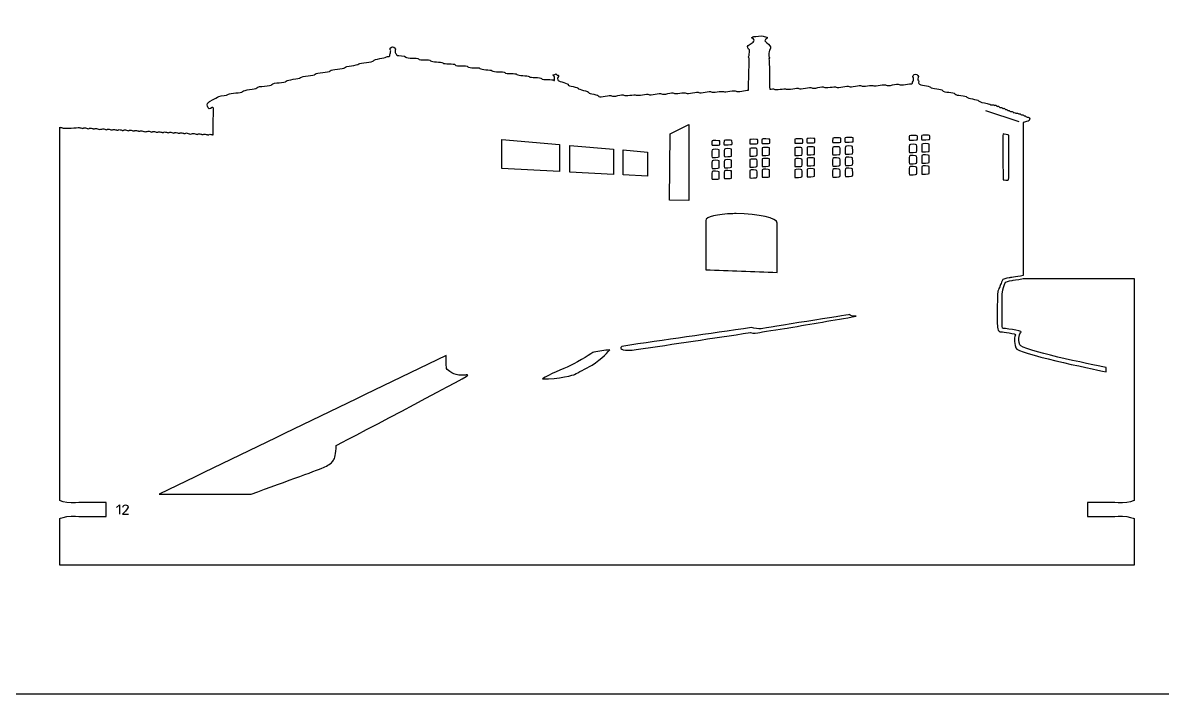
# Model space of a CAD drawing. Extents: x 0 to 1250, y 0 to 460.
# Drawn here: x 739.2 to 984.1, y 0.1 to 144.3 of the extents above; entities that cross this region are included whole.
import ezdxf

# ---------------------------------------------------------------- set-up
doc = ezdxf.new("R2010")
doc.units = 0
doc.header["$MEASUREMENT"] = 0
doc.layers.add('DEFAULT', color=18, linetype='CONTINUOUS')

msp = doc.modelspace()

# ---------------------------------------------------------------- linework, layer by layer
at = {"layer": 'DEFAULT', "color": 18}
msp.add_lwpolyline([(1250.13, 0.12), (0.12, 0.12), (0.12, 460.12), (1250.13, 460.12)], close=True, dxfattribs=at)
for points in [[(946.12, 125.45), (953.22, 123.15)], [(759.34, 40.23), (759.99, 40.76), (759.99, 38.81)]]:
    msp.add_lwpolyline(points, dxfattribs=at)
at = {"layer": 'DEFAULT', "color": 1}
for points in [[(878.34, 120.45), (882.35, 122.46), (882.35, 106.15), (878.21, 106.26)], [(842.14, 119.22), (854.58, 118.16), (854.58, 112.38), (842.14, 113.05)], [(866.15, 111.76), (856.74, 112.26), (856.74, 117.98), (866.15, 117.18)], [(868.23, 117), (873.43, 116.56), (873.43, 111.37), (868.23, 111.65)]]:
    msp.add_lwpolyline(points, close=True, dxfattribs=at)
for points, knots in [([(973, 41.29), (973.34, 41.29), (974.12, 41.24), (975.5, 41.24), (976.89, 41.24), (978, 41.69), (978, 41.74), (978, 57.62), (978, 73.49), (978, 89.37), (970.07, 89.37), (962.14, 89.37), (954.21, 89.37), (952.84, 89.15), (951.87, 88.99), (951.78, 88.98), (951.11, 88.9), (950.34, 88.78), (950.22, 88.31), (950.11, 87.84), (949.84, 87.19), (949.73, 86.48), (949.67, 86.19), (949.64, 84.98), (949.64, 83.59), (949.63, 82.91), (949.63, 82.18), (949.64, 81.49), (949.65, 80.23), (949.68, 79.12), (949.73, 78.72), (949.73, 78.72), (954.08, 78.19), (953.72, 77.9), (953.37, 77.61), (953.08, 76.55), (953.43, 75.19), (953.74, 73.99), (968.81, 70.95), (972.01, 70.31), (972.01, 70), (972.01, 69.69), (972, 69.37), (968.72, 70.04), (952.89, 73.28), (952.57, 74.49), (952.22, 75.84), (952.21, 77), (952.57, 77.29), (952.92, 77.59), (949.57, 77.93), (949.57, 77.93), (948.58, 77.93), (948.62, 79), (948.62, 80.1), (948.62, 80.57), (948.62, 81.03), (948.62, 81.49), (948.62, 82.18), (948.62, 82.91), (948.62, 83.59), (948.63, 84.98), (948.66, 86.19), (948.71, 86.48), (948.71, 86.73), (948.95, 87.18), (949.07, 87.47), (949.11, 87.53), (949.15, 87.6), (949.19, 87.66), (949.3, 88.37), (949.53, 88.41), (949.64, 88.87), (949.76, 89.34), (950.53, 89.46), (951.2, 89.55), (951.31, 89.57), (952.53, 89.76), (954.19, 90.03), (954.19, 100.98), (954.19, 111.93), (954.19, 122.88), (954.4, 123.02), (955.41, 123.16), (955.45, 123.32), (955.5, 123.49), (955.69, 123.82), (955.53, 123.9), (955.37, 123.97), (955.15, 124.1), (955.01, 124.07), (954.88, 124.04), (954.63, 124.38), (954.48, 124.32), (954.34, 124.27), (954.1, 124.66), (953.94, 124.54), (953.78, 124.43), (953.55, 124.82), (953.38, 124.76), (953.22, 124.71), (953.02, 125.04), (952.78, 124.93), (952.54, 124.82), (952.29, 125.13), (952.19, 125.01), (952.09, 124.9), (951.82, 125.43), (951.62, 125.29), (951.41, 125.16), (951.21, 125.57), (951.03, 125.47), (950.85, 125.37), (950.65, 125.82), (950.52, 125.69), (950.39, 125.56), (950.18, 126.12), (949.94, 125.93), (949.71, 125.73), (949.65, 126.32), (949.37, 126.12), (949.09, 125.91), (948.94, 126.63), (948.71, 126.38), (948.47, 126.13), (948.46, 126.82), (948.21, 126.63), (948.17, 126.6), (948.14, 126.59), (948.1, 126.59), (948.01, 126.58), (947.9, 126.62), (947.79, 126.68), (947.51, 126.71), (947.15, 126.69), (947.07, 126.77), (947.03, 126.8), (946.99, 126.83), (946.94, 126.85), (946.78, 126.85), (946.6, 126.92), (946.41, 127.01), (945.71, 127.16), (944.74, 127.26), (944.6, 127.59), (944.38, 127.91), (942.22, 127.99), (942.08, 128.38), (941.93, 128.76), (939.7, 128.6), (939.53, 129.05), (939.35, 129.48), (937.05, 129.3), (936.86, 129.77), (936.73, 130.12), (934.48, 130.15), (934.26, 130.47), (934.04, 130.79), (931.88, 130.87), (931.73, 131.25), (931.6, 131.28), (931.8, 131.52), (931.78, 131.68), (931.77, 131.84), (931.57, 131.9), (931.57, 132.06), (931.57, 132.22), (931.59, 132.39), (931.59, 132.59), (931.59, 132.8), (931.8, 132.62), (931.55, 133.01), (931.3, 133.39), (930.79, 133.29), (930.54, 133.01), (930.29, 132.73), (930.66, 132.54), (930.62, 132.45), (930.57, 132.36), (930.6, 132.27), (930.62, 132), (930.63, 131.74), (930.43, 131.78), (930.43, 131.6), (930.43, 131.43), (930.47, 131.16), (930.28, 131.19), (929.89, 131.45), (927.85, 130.68), (927.52, 131.07), (927.13, 131.33), (925.08, 130.56), (924.76, 130.95), (924.53, 131.24), (922.37, 130.57), (922.06, 130.81), (921.76, 131.05), (919.68, 130.47), (919.42, 130.78), (919.16, 131.11), (917.09, 130.28), (916.79, 130.64), (916.49, 131.01), (914.36, 130.13), (914.02, 130.51), (913.71, 130.75), (911.63, 130.17), (911.38, 130.49), (911.12, 130.81), (909.04, 129.97), (908.75, 130.34), (908.45, 130.71), (906.31, 129.82), (905.98, 130.21), (905.76, 130.51), (903.6, 129.84), (903.29, 130.08), (902.99, 130.32), (900.9, 129.74), (900.65, 130.05), (900.55, 130.18), (900.16, 130.13), (899.71, 130.04), (899.7, 130.82), (899.67, 136.42), (899.55, 136.55), (899.82, 136.95), (899.5, 137.17), (899.5, 137.17), (899.5, 137.17), (899.53, 138.24), (899.69, 138.46), (899.84, 138.69), (899.92, 138.99), (899.91, 139.17), (899.91, 139.35), (899.06, 140.06), (898.78, 140.28), (898.49, 140.51), (898.81, 140.73), (899, 140.85), (899.19, 140.97), (899.21, 141.15), (899.14, 141.2), (899.06, 141.24), (898.58, 141.41), (898.31, 141.47), (898.04, 141.53), (896.6, 141.39), (896.31, 141.37), (896.01, 141.34), (895.58, 141.05), (895.93, 141.01), (896.28, 140.96), (896.39, 140.55), (896.34, 140.34), (896.28, 140.13), (895.27, 139.59), (895.06, 139.43), (894.84, 139.27), (895.04, 138.6), (895.37, 138.54), (895.37, 138.54), (895.32, 137.52), (895.32, 137.29), (895.16, 137.18), (895.08, 136.8), (895.33, 136.63), (895.26, 134.36), (895.2, 132.09), (895.13, 129.82), (894.55, 129.93), (892.79, 129.3), (892.49, 129.66), (892.27, 129.96), (890.11, 129.29), (889.8, 129.53), (889.49, 129.76), (887.41, 129.18), (887.15, 129.5), (886.9, 129.82), (884.82, 128.99), (884.52, 129.35), (884.23, 129.72), (882.09, 128.84), (881.76, 129.23), (881.45, 129.47), (879.37, 128.88), (879.11, 129.2), (878.86, 129.52), (876.78, 128.69), (876.48, 129.05), (876.18, 129.42), (874.04, 128.54), (873.72, 128.93), (873.49, 129.22), (871.34, 128.55), (871.03, 128.79), (870.72, 129.03), (868.64, 128.45), (868.39, 128.77), (868.13, 129.08), (866.05, 128.26), (865.75, 128.62), (865.45, 128.99), (863.32, 128.11), (862.98, 128.49), (863.13, 128.95), (860.73, 129.01), (860.86, 129.32), (860.99, 129.63), (858.41, 130.01), (858.59, 130.22), (858.77, 130.45), (856.19, 130.75), (856.4, 131.02), (856.63, 131.28), (854.42, 131.72), (854.27, 131.92), (854.11, 132.11), (854.09, 132.5), (854.31, 132.8), (854.53, 133.11), (854.07, 132.98), (853.89, 133.24), (853.72, 133.51), (853.69, 133.11), (853.36, 133.16), (853.03, 133.2), (853.16, 132.96), (853.3, 132.89), (853.43, 132.82), (853.49, 132.72), (853.49, 132.5), (853.49, 132.27), (853.55, 131.8), (853.41, 131.94), (853.08, 132.28), (850.93, 131.91), (850.68, 132.36), (850.52, 132.69), (848.27, 132.46), (848.02, 132.75), (847.76, 133.05), (845.61, 132.88), (845.42, 133.24), (845.23, 133.6), (843.03, 133.19), (842.81, 133.61), (842.59, 134.03), (840.32, 133.58), (840.07, 134.02), (839.81, 134.32), (837.66, 134.15), (837.47, 134.51), (837.28, 134.88), (835.08, 134.46), (834.86, 134.88), (834.64, 135.3), (832.37, 134.85), (832.12, 135.3), (831.96, 135.63), (829.72, 135.4), (829.46, 135.69), (829.21, 135.98), (827.05, 135.82), (826.86, 136.18), (826.67, 136.54), (824.47, 136.13), (824.25, 136.55), (824.03, 136.97), (821.76, 136.52), (821.52, 136.97), (821.52, 137.23), (819.78, 137.27), (819.65, 137.3), (819.52, 137.33), (819.46, 137.49), (819.44, 137.66), (819.43, 137.82), (819.23, 137.77), (819.23, 137.94), (819.23, 138.09), (819.25, 138.27), (819.25, 138.47), (819.25, 138.68), (819.46, 138.5), (819.21, 138.88), (818.96, 139.27), (818.45, 139.17), (818.2, 138.89), (817.95, 138.61), (818.32, 138.42), (818.28, 138.33), (818.23, 138.24), (818.26, 138.14), (818.27, 137.88), (818.29, 137.61), (818.08, 137.66), (818.08, 137.48), (818.08, 137.3), (818.13, 137.04), (817.94, 137.07), (817.77, 137.1), (817.35, 137.07), (817.23, 136.95), (817.11, 136.83), (814.73, 136.52), (814.58, 136.17), (814.43, 135.82), (811.7, 135.79), (811.43, 135.47), (811.17, 135.14), (808.55, 135.05), (808.38, 134.67), (808.2, 134.29), (805.5, 134.44), (805.29, 133.99), (805.08, 133.55), (802.29, 133.73), (802.06, 133.26), (801.91, 132.91), (799.17, 132.88), (798.91, 132.56), (798.64, 132.23), (796.03, 132.14), (795.85, 131.76), (795.68, 131.38), (792.97, 131.53), (792.77, 131.08), (792.56, 130.64), (789.77, 130.82), (789.53, 130.35), (789.27, 130.03), (786.65, 129.94), (786.47, 129.56), (786.3, 129.17), (783.75, 129.3), (783.4, 128.97), (783.05, 128.64), (781.96, 128.76), (781.37, 128.48), (781.37, 128.48), (781.36, 128.48), (781.36, 128.48), (781.04, 128.37), (780.53, 128.09), (779.37, 127.4), (779.16, 127.25), (778.84, 127.11), (778.84, 126.71), (778.84, 126.36), (779.2, 125.53), (779.55, 125.88), (780.12, 126.43), (780.2, 125.97), (780.2, 125.77), (780.17, 123.92), (780.14, 122.07), (780.11, 120.22), (780.1, 120.22), (780.08, 120.23), (780.07, 120.23), (780.07, 120.23), (779.65, 120.38), (779.41, 120.37), (779.18, 120.37), (779.22, 120.17), (778.9, 120.28), (778.9, 120.28), (778.47, 120.44), (778.24, 120.43), (778, 120.42), (778.04, 120.23), (777.72, 120.34), (777.72, 120.34), (777.3, 120.49), (777.07, 120.48), (776.83, 120.47), (776.87, 120.28), (776.55, 120.39), (776.55, 120.39), (776.12, 120.54), (775.89, 120.54), (775.65, 120.53), (775.34, 120.36), (775.02, 120.47), (775.02, 120.47), (774.61, 120.67), (774.38, 120.66), (774.14, 120.65), (774.18, 120.46), (773.86, 120.56), (773.86, 120.56), (773.44, 120.72), (773.2, 120.71), (772.97, 120.7), (773, 120.51), (772.68, 120.62), (772.68, 120.62), (772.26, 120.77), (772.02, 120.77), (771.79, 120.76), (771.83, 120.56), (771.51, 120.67), (771.51, 120.67), (771.09, 120.83), (770.85, 120.82), (770.62, 120.81), (770.66, 120.62), (770.33, 120.73), (770.33, 120.73), (769.91, 120.88), (769.67, 120.87), (769.44, 120.86), (769.48, 120.67), (769.16, 120.78), (769.16, 120.78), (768.74, 120.94), (768.5, 120.92), (768.26, 120.92), (768.31, 120.72), (767.99, 120.83), (767.99, 120.83), (767.56, 120.99), (767.33, 120.98), (767.09, 120.97), (767.13, 120.78), (766.81, 120.89), (766.81, 120.89), (766.39, 121.04), (766.15, 121.03), (765.91, 121.02), (765.61, 120.86), (765.29, 120.97), (765.29, 120.97), (764.87, 121.16), (764.64, 121.15), (764.4, 121.14), (764.44, 120.95), (764.12, 121.06), (764.12, 121.06), (763.7, 121.22), (763.46, 121.21), (763.23, 121.2), (763.27, 121.01), (762.95, 121.11), (762.95, 121.11), (762.52, 121.27), (762.29, 121.26), (762.05, 121.25), (762.09, 121.06), (761.77, 121.17), (761.77, 121.17), (761.35, 121.32), (761.11, 121.32), (760.88, 121.31), (760.92, 121.11), (760.59, 121.22), (760.59, 121.22), (760.17, 121.38), (759.94, 121.37), (759.7, 121.36), (759.74, 121.17), (759.42, 121.28), (759.42, 121.28), (759, 121.43), (758.76, 121.42), (758.53, 121.41), (758.57, 121.22), (758.24, 121.33), (758.24, 121.33), (757.82, 121.49), (757.59, 121.47), (757.35, 121.47), (757.39, 121.27), (757.07, 121.38), (757.07, 121.38), (756.65, 121.54), (756.41, 121.53), (756.18, 121.52), (755.87, 121.35), (755.55, 121.46), (755.55, 121.46), (755.13, 121.66), (754.9, 121.65), (754.66, 121.64), (754.7, 121.45), (754.38, 121.56), (754.38, 121.56), (753.96, 121.71), (753.72, 121.7), (753.49, 121.7), (753.48, 121.5), (753.15, 121.61), (753.15, 121.61), (752.73, 121.77), (752.49, 121.76), (752.26, 121.75), (752.3, 121.56), (751.98, 121.67), (751.98, 121.67), (751.56, 121.82), (751.32, 121.81), (751.08, 121.8), (748.13, 121.61), (747.81, 121.72), (747.81, 121.72), (747.39, 121.87), (747.16, 121.87), (747.16, 95.16), (747.16, 68.45), (747.16, 41.74), (747.16, 41.68), (748.28, 41.24), (749.66, 41.24), (751.04, 41.24), (751.82, 41.28), (752.16, 41.28), (753.83, 41.28), (755.49, 41.28), (757.16, 41.28), (757.16, 40.29), (757.16, 39.29), (757.16, 38.29), (755.49, 38.29), (753.83, 38.29), (752.16, 38.29), (751.82, 38.29), (751.04, 38.34), (749.66, 38.34), (748.28, 38.34), (747.16, 37.89), (747.16, 37.83), (747.16, 34.5), (747.16, 31.17), (747.16, 27.84), (824.11, 27.84), (901.06, 27.84), (978, 27.84), (978, 31.17), (978, 34.5), (978, 37.83), (978, 37.89), (976.89, 38.34), (975.5, 38.34), (974.12, 38.34), (973.34, 38.29), (973, 38.29), (971.34, 38.29), (969.67, 38.29), (968, 38.29), (968, 39.29), (968, 40.29), (968, 41.29), (969.67, 41.29), (971.34, 41.29), (973, 41.29)], [14.17, 14.17, 14.17, 14.17, 15.17, 15.17, 15.17, 16.17, 16.17, 16.17, 151.18, 151.18, 151.18, 218.63, 218.63, 218.63, 219.63, 219.63, 219.63, 220.63, 220.63, 220.63, 221.63, 221.63, 221.63, 222.63, 222.63, 222.63, 223.63, 223.63, 223.63, 224.63, 224.63, 224.63, 225.63, 225.63, 225.63, 226.63, 226.63, 226.63, 227.63, 227.63, 227.63, 228.63, 228.63, 228.63, 229.63, 229.63, 229.63, 230.63, 230.63, 230.63, 231.63, 231.63, 231.63, 232.63, 232.63, 232.63, 236.56, 236.56, 236.56, 237.56, 237.56, 237.56, 238.56, 238.56, 238.56, 239.56, 239.56, 239.56, 240.56, 240.56, 240.56, 241.56, 241.56, 241.56, 242.56, 242.56, 242.56, 243.56, 243.56, 243.56, 336.69, 336.69, 336.69, 337.69, 337.69, 337.69, 338.69, 338.69, 338.69, 339.69, 339.69, 339.69, 340.69, 340.69, 340.69, 341.69, 341.69, 341.69, 342.69, 342.69, 342.69, 343.69, 343.69, 343.69, 344.69, 344.69, 344.69, 345.69, 345.69, 345.69, 346.69, 346.69, 346.69, 347.69, 347.69, 347.69, 348.69, 348.69, 348.69, 349.69, 349.69, 349.69, 350.69, 350.69, 350.69, 351.69, 351.69, 351.69, 352.69, 352.69, 352.69, 353.69, 353.69, 353.69, 354.69, 354.69, 354.69, 355.69, 355.69, 355.69, 356.69, 356.69, 356.69, 357.69, 357.69, 357.69, 358.69, 358.69, 358.69, 359.69, 359.69, 359.69, 360.69, 360.69, 360.69, 361.69, 361.69, 361.69, 362.69, 362.69, 362.69, 363.69, 363.69, 363.69, 364.69, 364.69, 364.69, 365.69, 365.69, 365.69, 366.69, 366.69, 366.69, 367.69, 367.69, 367.69, 368.69, 368.69, 368.69, 369.69, 369.69, 369.69, 370.69, 370.69, 370.69, 371.69, 371.69, 371.69, 372.69, 372.69, 372.69, 373.69, 373.69, 373.69, 374.69, 374.69, 374.69, 375.69, 375.69, 375.69, 376.69, 376.69, 376.69, 377.69, 377.69, 377.69, 378.69, 378.69, 378.69, 379.69, 379.69, 379.69, 380.69, 380.69, 380.69, 381.69, 381.69, 381.69, 382.69, 382.69, 382.69, 383.69, 383.69, 383.69, 384.69, 384.69, 384.69, 385.69, 385.69, 385.69, 386.69, 386.69, 386.69, 387.69, 387.69, 387.69, 388.69, 388.69, 388.69, 389.69, 389.69, 389.69, 390.69, 390.69, 390.69, 391.69, 391.69, 391.69, 392.69, 392.69, 392.69, 393.69, 393.69, 393.69, 394.69, 394.69, 394.69, 395.69, 395.69, 395.69, 396.69, 396.69, 396.69, 397.69, 397.69, 397.69, 398.69, 398.69, 398.69, 399.69, 399.69, 399.69, 400.69, 400.69, 400.69, 401.69, 401.69, 401.69, 402.69, 402.69, 402.69, 403.69, 403.69, 403.69, 404.69, 404.69, 404.69, 405.69, 405.69, 405.69, 406.69, 406.69, 406.69, 407.69, 407.69, 407.69, 408.69, 408.69, 408.69, 409.69, 409.69, 409.69, 410.69, 410.69, 410.69, 411.69, 411.69, 411.69, 412.69, 412.69, 412.69, 413.69, 413.69, 413.69, 414.69, 414.69, 414.69, 415.69, 415.69, 415.69, 416.69, 416.69, 416.69, 417.69, 417.69, 417.69, 418.69, 418.69, 418.69, 419.69, 419.69, 419.69, 420.69, 420.69, 420.69, 421.69, 421.69, 421.69, 422.69, 422.69, 422.69, 423.69, 423.69, 423.69, 424.69, 424.69, 424.69, 425.69, 425.69, 425.69, 426.69, 426.69, 426.69, 427.69, 427.69, 427.69, 428.69, 428.69, 428.69, 429.69, 429.69, 429.69, 430.69, 430.69, 430.69, 431.69, 431.69, 431.69, 432.69, 432.69, 432.69, 433.69, 433.69, 433.69, 434.69, 434.69, 434.69, 435.69, 435.69, 435.69, 436.69, 436.69, 436.69, 437.69, 437.69, 437.69, 438.69, 438.69, 438.69, 439.69, 439.69, 439.69, 440.69, 440.69, 440.69, 441.69, 441.69, 441.69, 442.69, 442.69, 442.69, 443.69, 443.69, 443.69, 444.69, 444.69, 444.69, 445.69, 445.69, 445.69, 446.69, 446.69, 446.69, 447.69, 447.69, 447.69, 448.69, 448.69, 448.69, 449.69, 449.69, 449.69, 450.69, 450.69, 450.69, 451.69, 451.69, 451.69, 452.69, 452.69, 452.69, 453.69, 453.69, 453.69, 454.69, 454.69, 454.69, 455.69, 455.69, 455.69, 456.69, 456.69, 456.69, 457.69, 457.69, 457.69, 458.69, 458.69, 458.69, 459.69, 459.69, 459.69, 460.69, 460.69, 460.69, 461.69, 461.69, 461.69, 462.69, 462.69, 462.69, 463.69, 463.69, 463.69, 464.69, 464.69, 464.69, 465.69, 465.69, 465.69, 466.69, 466.69, 466.69, 467.69, 467.69, 467.69, 468.69, 468.69, 468.69, 469.69, 469.69, 469.69, 470.69, 470.69, 470.69, 471.69, 471.69, 471.69, 472.69, 472.69, 472.69, 473.69, 473.69, 473.69, 474.69, 474.69, 474.69, 475.69, 475.69, 475.69, 476.69, 476.69, 476.69, 477.69, 477.69, 477.69, 478.69, 478.69, 478.69, 479.69, 479.69, 479.69, 480.69, 480.69, 480.69, 481.69, 481.69, 481.69, 482.69, 482.69, 482.69, 483.69, 483.69, 483.69, 484.69, 484.69, 484.69, 485.69, 485.69, 485.69, 486.69, 486.69, 486.69, 487.69, 487.69, 487.69, 488.69, 488.69, 488.69, 489.69, 489.69, 489.69, 490.69, 490.69, 490.69, 491.69, 491.69, 491.69, 492.69, 492.69, 492.69, 493.69, 493.69, 493.69, 494.69, 494.69, 494.69, 495.69, 495.69, 495.69, 496.69, 496.69, 496.69, 497.69, 497.69, 497.69, 498.69, 498.69, 498.69, 499.69, 499.69, 499.69, 500.69, 500.69, 500.69, 501.69, 501.69, 501.69, 502.69, 502.69, 502.69, 503.69, 503.69, 503.69, 504.69, 504.69, 504.69, 505.69, 505.69, 505.69, 506.69, 506.69, 506.69, 507.69, 507.69, 507.69, 508.69, 508.69, 508.69, 509.69, 509.69, 509.69, 510.69, 510.69, 510.69, 511.69, 511.69, 511.69, 512.69, 512.69, 512.69, 739.82, 739.82, 739.82, 740.82, 740.82, 740.82, 741.82, 741.82, 741.82, 755.99, 755.99, 755.99, 764.49, 764.49, 764.49, 778.66, 778.66, 778.66, 779.66, 779.66, 779.66, 780.66, 780.66, 780.66, 809, 809, 809, 1463.37, 1463.37, 1463.37, 1491.71, 1491.71, 1491.71, 1492.71, 1492.71, 1492.71, 1493.71, 1493.71, 1493.71, 1507.88, 1507.88, 1507.88, 1516.38, 1516.38, 1516.38, 1530.55, 1530.55, 1530.55, 1530.55]), ([(931.43, 119.19), (931.38, 119.13), (929.84, 119.11), (929.74, 119.13), (929.65, 119.15), (929.7, 119.96), (929.74, 120.06), (929.79, 120.18), (931.4, 120.12), (931.43, 120.06), (931.47, 120), (931.49, 119.24), (931.43, 119.19)], [0, 0, 0, 0, 1, 1, 1, 2, 2, 2, 3, 3, 3, 4, 4, 4, 4]), ([(934.08, 119.27), (934.02, 119.21), (932.48, 119.2), (932.39, 119.21), (932.29, 119.23), (932.35, 120.04), (932.39, 120.14), (932.43, 120.27), (934.04, 120.2), (934.08, 120.14), (934.12, 120.09), (934.14, 119.33), (934.08, 119.27)], [0, 0, 0, 0, 1, 1, 1, 2, 2, 2, 3, 3, 3, 4, 4, 4, 4]), ([(949.87, 120.46), (950, 120.47), (950.99, 120.22), (951.09, 120.15), (951.19, 120.07), (951.09, 110.79), (951.06, 110.62), (951.03, 110.46), (949.91, 110.56), (949.88, 110.61), (949.86, 110.65), (949.77, 120.45), (949.87, 120.46)], [0, 0, 0, 0, 1, 1, 1, 2, 2, 2, 3, 3, 3, 4, 4, 4, 4]), ([(887.32, 118.96), (887.37, 119.08), (888.95, 119.02), (888.99, 118.96), (889.02, 118.91), (889.04, 118.16), (888.99, 118.1), (888.93, 118.05), (887.41, 118.03), (887.32, 118.05), (887.23, 118.07), (887.28, 118.86), (887.32, 118.96)], [0, 0, 0, 0, 1, 1, 1, 2, 2, 2, 3, 3, 3, 4, 4, 4, 4]), ([(889.93, 119.05), (889.97, 119.17), (891.55, 119.1), (891.59, 119.05), (891.63, 118.99), (891.65, 118.24), (891.59, 118.19), (891.53, 118.13), (890.02, 118.11), (889.93, 118.13), (889.83, 118.15), (889.89, 118.95), (889.93, 119.05)], [0, 0, 0, 0, 1, 1, 1, 2, 2, 2, 3, 3, 3, 4, 4, 4, 4]), ([(895.46, 119.23), (895.51, 119.35), (897.09, 119.29), (897.13, 119.23), (897.17, 119.17), (897.19, 118.43), (897.13, 118.37), (897.07, 118.31), (895.56, 118.3), (895.46, 118.31), (895.37, 118.34), (895.43, 119.13), (895.46, 119.23)], [0, 0, 0, 0, 1, 1, 1, 2, 2, 2, 3, 3, 3, 4, 4, 4, 4]), ([(898.07, 119.32), (898.11, 119.44), (899.69, 119.37), (899.73, 119.32), (899.77, 119.26), (899.79, 118.51), (899.73, 118.45), (899.68, 118.4), (898.16, 118.38), (898.07, 118.4), (897.97, 118.42), (898.03, 119.21), (898.07, 119.32)], [0, 0, 0, 0, 1, 1, 1, 2, 2, 2, 3, 3, 3, 4, 4, 4, 4]), ([(899.64, 115.94), (899.59, 115.84), (898.21, 115.81), (898.12, 115.84), (898.04, 115.87), (898.09, 117.27), (898.12, 117.45), (898.16, 117.66), (899.6, 117.55), (899.64, 117.45), (899.67, 117.35), (899.69, 116.03), (899.64, 115.94)], [0, 0, 0, 0, 1, 1, 1, 2, 2, 2, 3, 3, 3, 4, 4, 4, 4]), ([(905.14, 119.36), (905.18, 119.48), (906.76, 119.41), (906.8, 119.36), (906.84, 119.31), (906.86, 118.55), (906.8, 118.5), (906.75, 118.44), (905.23, 118.42), (905.14, 118.44), (905.04, 118.46), (905.1, 119.26), (905.14, 119.36)], [0, 0, 0, 0, 1, 1, 1, 2, 2, 2, 3, 3, 3, 4, 4, 4, 4]), ([(905.13, 117.43), (905.17, 117.64), (906.61, 117.53), (906.65, 117.43), (906.68, 117.33), (906.7, 116.02), (906.65, 115.92), (906.59, 115.82), (905.22, 115.78), (905.13, 115.82), (905.05, 115.85), (905.1, 117.25), (905.13, 117.43)], [0, 0, 0, 0, 1, 1, 1, 2, 2, 2, 3, 3, 3, 4, 4, 4, 4]), ([(907.74, 119.44), (907.79, 119.56), (909.37, 119.5), (909.41, 119.44), (909.44, 119.39), (909.46, 118.64), (909.41, 118.58), (909.35, 118.53), (907.83, 118.51), (907.74, 118.53), (907.65, 118.54), (907.7, 119.34), (907.74, 119.44)], [0, 0, 0, 0, 1, 1, 1, 2, 2, 2, 3, 3, 3, 4, 4, 4, 4]), ([(909.31, 116.06), (909.26, 115.96), (907.88, 115.93), (907.79, 115.96), (907.71, 116), (907.76, 117.4), (907.79, 117.58), (907.84, 117.79), (909.28, 117.68), (909.31, 117.58), (909.35, 117.48), (909.36, 116.16), (909.31, 116.06)], [0, 0, 0, 0, 1, 1, 1, 2, 2, 2, 3, 3, 3, 4, 4, 4, 4]), ([(913.28, 119.56), (913.32, 119.68), (914.93, 119.61), (914.97, 119.56), (915.01, 119.5), (915.03, 118.74), (914.97, 118.68), (914.91, 118.62), (913.37, 118.61), (913.28, 118.62), (913.18, 118.64), (913.24, 119.45), (913.28, 119.56)], [0, 0, 0, 0, 1, 1, 1, 2, 2, 2, 3, 3, 3, 4, 4, 4, 4]), ([(913.27, 117.59), (913.32, 117.81), (914.78, 117.7), (914.81, 117.59), (914.85, 117.5), (914.86, 116.16), (914.81, 116.06), (914.76, 115.96), (913.36, 115.92), (913.27, 115.96), (913.18, 115.99), (913.23, 117.41), (913.27, 117.59)], [0, 0, 0, 0, 1, 1, 1, 2, 2, 2, 3, 3, 3, 4, 4, 4, 4]), ([(915.92, 119.64), (915.97, 119.76), (917.58, 119.7), (917.62, 119.64), (917.65, 119.58), (917.67, 118.82), (917.62, 118.77), (917.56, 118.71), (916.02, 118.69), (915.92, 118.71), (915.83, 118.73), (915.88, 119.54), (915.92, 119.64)], [0, 0, 0, 0, 1, 1, 1, 2, 2, 2, 3, 3, 3, 4, 4, 4, 4]), ([(917.52, 116.2), (917.47, 116.11), (916.07, 116.07), (915.98, 116.11), (915.89, 116.14), (915.94, 117.56), (915.98, 117.75), (916.02, 117.96), (917.48, 117.84), (917.52, 117.75), (917.55, 117.64), (917.57, 116.31), (917.52, 116.2)], [0, 0, 0, 0, 1, 1, 1, 2, 2, 2, 3, 3, 3, 4, 4, 4, 4]), ([(931.28, 116.56), (931.22, 116.46), (929.82, 116.43), (929.74, 116.46), (929.65, 116.49), (929.7, 117.92), (929.74, 118.1), (929.78, 118.31), (931.24, 118.2), (931.28, 118.1), (931.31, 118), (931.33, 116.66), (931.28, 116.56)], [0, 0, 0, 0, 1, 1, 1, 2, 2, 2, 3, 3, 3, 4, 4, 4, 4]), ([(933.98, 116.71), (933.93, 116.61), (932.53, 116.57), (932.44, 116.61), (932.35, 116.64), (932.41, 118.07), (932.44, 118.25), (932.49, 118.46), (933.95, 118.35), (933.98, 118.25), (934.02, 118.15), (934.03, 116.81), (933.98, 116.71)], [0, 0, 0, 0, 1, 1, 1, 2, 2, 2, 3, 3, 3, 4, 4, 4, 4]), ([(887.32, 117.03), (887.36, 117.25), (888.8, 117.13), (888.83, 117.03), (888.86, 116.94), (888.88, 115.62), (888.83, 115.52), (888.78, 115.42), (887.4, 115.39), (887.32, 115.42), (887.23, 115.46), (887.28, 116.86), (887.32, 117.03)], [0, 0, 0, 0, 1, 1, 1, 2, 2, 2, 3, 3, 3, 4, 4, 4, 4]), ([(891.5, 115.67), (891.44, 115.57), (890.06, 115.54), (889.98, 115.57), (889.89, 115.6), (889.94, 117), (889.98, 117.18), (890.02, 117.39), (891.46, 117.28), (891.5, 117.18), (891.53, 117.08), (891.55, 115.77), (891.5, 115.67)], [0, 0, 0, 0, 1, 1, 1, 2, 2, 2, 3, 3, 3, 4, 4, 4, 4]), ([(895.46, 117.31), (895.5, 117.51), (896.94, 117.4), (896.97, 117.31), (897.01, 117.21), (897.03, 115.89), (896.97, 115.79), (896.93, 115.69), (895.55, 115.66), (895.46, 115.69), (895.37, 115.72), (895.43, 117.12), (895.46, 117.31)], [0, 0, 0, 0, 1, 1, 1, 2, 2, 2, 3, 3, 3, 4, 4, 4, 4]), ([(895.46, 114.93), (895.5, 115.15), (896.94, 115.03), (896.97, 114.93), (897.01, 114.84), (897.03, 113.52), (896.97, 113.42), (896.93, 113.32), (895.55, 113.29), (895.46, 113.32), (895.37, 113.36), (895.43, 114.75), (895.46, 114.93)], [0, 0, 0, 0, 1, 1, 1, 2, 2, 2, 3, 3, 3, 4, 4, 4, 4]), ([(899.64, 113.57), (899.59, 113.47), (898.21, 113.43), (898.12, 113.47), (898.04, 113.5), (898.09, 114.9), (898.12, 115.08), (898.16, 115.29), (899.6, 115.18), (899.64, 115.08), (899.67, 114.98), (899.69, 113.67), (899.64, 113.57)], [0, 0, 0, 0, 1, 1, 1, 2, 2, 2, 3, 3, 3, 4, 4, 4, 4]), ([(905.13, 115.06), (905.17, 115.27), (906.61, 115.16), (906.65, 115.06), (906.68, 114.97), (906.7, 113.65), (906.65, 113.55), (906.59, 113.45), (905.22, 113.42), (905.13, 113.45), (905.05, 113.48), (905.1, 114.88), (905.13, 115.06)], [0, 0, 0, 0, 1, 1, 1, 2, 2, 2, 3, 3, 3, 4, 4, 4, 4]), ([(909.31, 113.7), (909.26, 113.6), (907.88, 113.57), (907.79, 113.6), (907.71, 113.63), (907.76, 115.03), (907.79, 115.21), (907.84, 115.42), (909.28, 115.31), (909.31, 115.21), (909.35, 115.11), (909.36, 113.79), (909.31, 113.7)], [0, 0, 0, 0, 1, 1, 1, 2, 2, 2, 3, 3, 3, 4, 4, 4, 4]), ([(913.27, 115.19), (913.32, 115.4), (914.78, 115.29), (914.81, 115.19), (914.85, 115.09), (914.86, 113.75), (914.81, 113.65), (914.76, 113.55), (913.36, 113.52), (913.27, 113.55), (913.18, 113.58), (913.23, 115.01), (913.27, 115.19)], [0, 0, 0, 0, 1, 1, 1, 2, 2, 2, 3, 3, 3, 4, 4, 4, 4]), ([(917.52, 113.8), (917.47, 113.7), (916.07, 113.66), (915.98, 113.7), (915.89, 113.73), (915.94, 115.16), (915.98, 115.34), (916.02, 115.55), (917.48, 115.44), (917.52, 115.34), (917.55, 115.24), (917.57, 113.9), (917.52, 113.8)], [0, 0, 0, 0, 1, 1, 1, 2, 2, 2, 3, 3, 3, 4, 4, 4, 4]), ([(931.28, 114.15), (931.22, 114.06), (929.82, 114.02), (929.74, 114.06), (929.65, 114.09), (929.7, 115.51), (929.74, 115.69), (929.78, 115.91), (931.24, 115.79), (931.28, 115.69), (931.31, 115.59), (931.33, 114.25), (931.28, 114.15)], [0, 0, 0, 0, 1, 1, 1, 2, 2, 2, 3, 3, 3, 4, 4, 4, 4]), ([(933.98, 114.3), (933.93, 114.2), (932.53, 114.17), (932.44, 114.2), (932.35, 114.24), (932.41, 115.66), (932.44, 115.84), (932.49, 116.06), (933.95, 115.94), (933.98, 115.84), (934.02, 115.74), (934.03, 114.41), (933.98, 114.3)], [0, 0, 0, 0, 1, 1, 1, 2, 2, 2, 3, 3, 3, 4, 4, 4, 4]), ([(887.32, 114.67), (887.36, 114.88), (888.8, 114.76), (888.83, 114.67), (888.86, 114.57), (888.88, 113.25), (888.83, 113.15), (888.78, 113.05), (887.4, 113.02), (887.32, 113.05), (887.23, 113.09), (887.28, 114.49), (887.32, 114.67)], [0, 0, 0, 0, 1, 1, 1, 2, 2, 2, 3, 3, 3, 4, 4, 4, 4]), ([(891.5, 113.3), (891.44, 113.2), (890.06, 113.17), (889.98, 113.2), (889.89, 113.23), (889.94, 114.63), (889.98, 114.81), (890.02, 115.03), (891.46, 114.91), (891.5, 114.81), (891.53, 114.72), (891.55, 113.4), (891.5, 113.3)], [0, 0, 0, 0, 1, 1, 1, 2, 2, 2, 3, 3, 3, 4, 4, 4, 4]), ([(891.5, 110.97), (891.44, 110.87), (890.06, 110.84), (889.98, 110.87), (889.89, 110.91), (889.94, 112.31), (889.98, 112.49), (890.02, 112.7), (891.46, 112.58), (891.5, 112.49), (891.53, 112.39), (891.55, 111.07), (891.5, 110.97)], [0, 0, 0, 0, 1, 1, 1, 2, 2, 2, 3, 3, 3, 4, 4, 4, 4]), ([(895.46, 112.61), (895.5, 112.82), (896.94, 112.71), (896.97, 112.61), (897.01, 112.51), (897.03, 111.19), (896.97, 111.1), (896.93, 111), (895.55, 110.96), (895.46, 111), (895.37, 111.03), (895.43, 112.43), (895.46, 112.61)], [0, 0, 0, 0, 1, 1, 1, 2, 2, 2, 3, 3, 3, 4, 4, 4, 4]), ([(899.64, 111.24), (899.59, 111.14), (898.21, 111.11), (898.12, 111.14), (898.04, 111.17), (898.09, 112.57), (898.12, 112.75), (898.16, 112.97), (899.6, 112.85), (899.64, 112.75), (899.67, 112.66), (899.69, 111.34), (899.64, 111.24)], [0, 0, 0, 0, 1, 1, 1, 2, 2, 2, 3, 3, 3, 4, 4, 4, 4]), ([(905.13, 112.74), (905.17, 112.95), (906.61, 112.84), (906.65, 112.74), (906.68, 112.64), (906.7, 111.32), (906.65, 111.22), (906.59, 111.12), (905.22, 111.09), (905.13, 111.12), (905.05, 111.16), (905.1, 112.56), (905.13, 112.74)], [0, 0, 0, 0, 1, 1, 1, 2, 2, 2, 3, 3, 3, 4, 4, 4, 4]), ([(909.31, 111.37), (909.26, 111.27), (907.88, 111.24), (907.79, 111.27), (907.71, 111.3), (907.76, 112.7), (907.79, 112.88), (907.84, 113.09), (909.28, 112.98), (909.31, 112.88), (909.35, 112.78), (909.36, 111.47), (909.31, 111.37)], [0, 0, 0, 0, 1, 1, 1, 2, 2, 2, 3, 3, 3, 4, 4, 4, 4]), ([(913.27, 112.82), (913.32, 113.04), (914.78, 112.92), (914.81, 112.82), (914.85, 112.72), (914.86, 111.39), (914.81, 111.28), (914.76, 111.18), (913.36, 111.15), (913.27, 111.18), (913.18, 111.22), (913.23, 112.64), (913.27, 112.82)], [0, 0, 0, 0, 1, 1, 1, 2, 2, 2, 3, 3, 3, 4, 4, 4, 4]), ([(917.52, 111.43), (917.47, 111.33), (916.07, 111.3), (915.98, 111.33), (915.89, 111.37), (915.94, 112.79), (915.98, 112.97), (916.02, 113.19), (917.48, 113.07), (917.52, 112.97), (917.55, 112.87), (917.57, 111.53), (917.52, 111.43)], [0, 0, 0, 0, 1, 1, 1, 2, 2, 2, 3, 3, 3, 4, 4, 4, 4]), ([(931.28, 111.79), (931.22, 111.69), (929.82, 111.65), (929.74, 111.69), (929.65, 111.72), (929.7, 113.15), (929.74, 113.33), (929.78, 113.54), (931.24, 113.43), (931.28, 113.33), (931.31, 113.23), (931.33, 111.89), (931.28, 111.79)], [0, 0, 0, 0, 1, 1, 1, 2, 2, 2, 3, 3, 3, 4, 4, 4, 4]), ([(933.98, 111.94), (933.93, 111.84), (932.53, 111.81), (932.44, 111.84), (932.35, 111.87), (932.41, 113.29), (932.44, 113.48), (932.49, 113.69), (933.95, 113.58), (933.98, 113.48), (934.02, 113.37), (934.03, 112.04), (933.98, 111.94)], [0, 0, 0, 0, 1, 1, 1, 2, 2, 2, 3, 3, 3, 4, 4, 4, 4]), ([(887.32, 112.34), (887.36, 112.55), (888.8, 112.44), (888.83, 112.34), (888.86, 112.24), (888.88, 110.92), (888.83, 110.82), (888.78, 110.73), (887.4, 110.69), (887.32, 110.73), (887.23, 110.76), (887.28, 112.16), (887.32, 112.34)], [0, 0, 0, 0, 1, 1, 1, 2, 2, 2, 3, 3, 3, 4, 4, 4, 4]), ([(885.97, 101.89), (885.97, 102.64), (888.53, 103.25), (891.82, 103.32), (892.04, 103.33), (892.26, 103.33), (892.48, 103.33), (897.37, 103.33), (901.33, 102.32), (901.33, 101.32), (901.33, 97.79), (901.33, 94.25), (901.33, 90.72), (896.21, 90.9), (891.09, 91.09), (885.97, 91.28), (885.97, 94.82), (885.97, 98.35), (885.97, 101.89)], [0, 0, 0, 0, 1, 1, 1, 2, 2, 2, 3, 3, 3, 33.069, 33.069, 33.069, 34.069, 34.069, 34.069, 64.149, 64.149, 64.149, 64.149]), ([(903.81, 78.81), (903.49, 78.76), (898.71, 78.05), (897.63, 77.81), (897.07, 77.76), (896.15, 77.54), (895.58, 77.79), (887.39, 76.57), (879.2, 75.35), (871.01, 74.13), (868.56, 73.78), (867.15, 74.1), (867.92, 74.83), (877.22, 76.18), (886.53, 77.53), (895.83, 78.88), (896.4, 78.64), (897.31, 78.56), (897.88, 78.61), (898.95, 78.85), (916.65, 81.6), (916.91, 81.65), (916.91, 81.46), (917.54, 81.3), (918.32, 81.3), (913.48, 80.47), (908.65, 79.64), (903.81, 78.81)], [1, 1, 1, 1, 2, 2, 2, 3, 3, 3, 4, 4, 4, 5, 5, 5, 6, 6, 6, 7, 7, 7, 8, 8, 8, 9, 9, 9, 10, 10, 10, 10]), ([(861.54, 70.78), (860.19, 69.96), (858.5, 69.21), (857.81, 68.82), (857.83, 68.73), (854.28, 67.75), (850.93, 67.86), (852.21, 68.82), (855.36, 69.94), (856.79, 70.63), (858.91, 71.64), (861.62, 73.47), (861.9, 73.61), (863.07, 73.77), (864.23, 73.94), (865.4, 74.1), (865.13, 73.92), (863.73, 72.11), (861.54, 70.78)], [0, 0, 0, 0, 1, 1, 1, 2, 2, 2, 3, 3, 3, 4, 4, 4, 5, 5, 5, 6, 6, 6, 6]), ([(806.57, 53.52), (806.57, 51.79), (806.24, 50.66), (806.01, 50.39), (805.68, 49.9), (805.11, 49.41), (804.14, 48.95), (803.09, 48.46), (796.18, 45.93), (788.28, 43.07), (781.7, 43.07), (775.12, 43.07), (768.54, 43.07), (789.08, 53), (809.62, 62.92), (830.17, 72.84), (830.18, 71.18), (830.22, 70.12), (830.28, 70.05), (830.63, 69.64), (831.83, 68.61), (833.49, 68.61), (835.13, 68.61), (834.42, 68.89), (834.86, 68.61), (834.75, 68.29), (806.57, 53.52), (806.57, 53.52)], [1, 1, 1, 1, 2, 2, 2, 3, 3, 3, 4, 4, 4, 59.981, 59.981, 59.981, 60.981, 60.981, 60.981, 61.981, 61.981, 61.981, 62.981, 62.981, 62.981, 63.981, 63.981, 63.981, 64.981, 64.981, 64.981, 64.981])]:
    msp.add_open_spline(points, degree=3, knots=knots, dxfattribs=at)
at = {"layer": 'DEFAULT', "color": 18}
msp.add_open_spline([(760.72, 40.29), (760.72, 40.66), (761.05, 40.78), (761.28, 40.78), (761.7, 40.78), (761.87, 40.57), (761.87, 40.29), (761.87, 39.93), (760.68, 38.8), (760.68, 38.8), (761.09, 38.8), (761.51, 38.8), (761.92, 38.8)], degree=3, knots=[0, 0, 0, 0, 1, 1, 1, 2, 2, 2, 3, 3, 3, 6.528, 6.528, 6.528, 6.528], dxfattribs=at)

doc.saveas('drawing.dxf')
